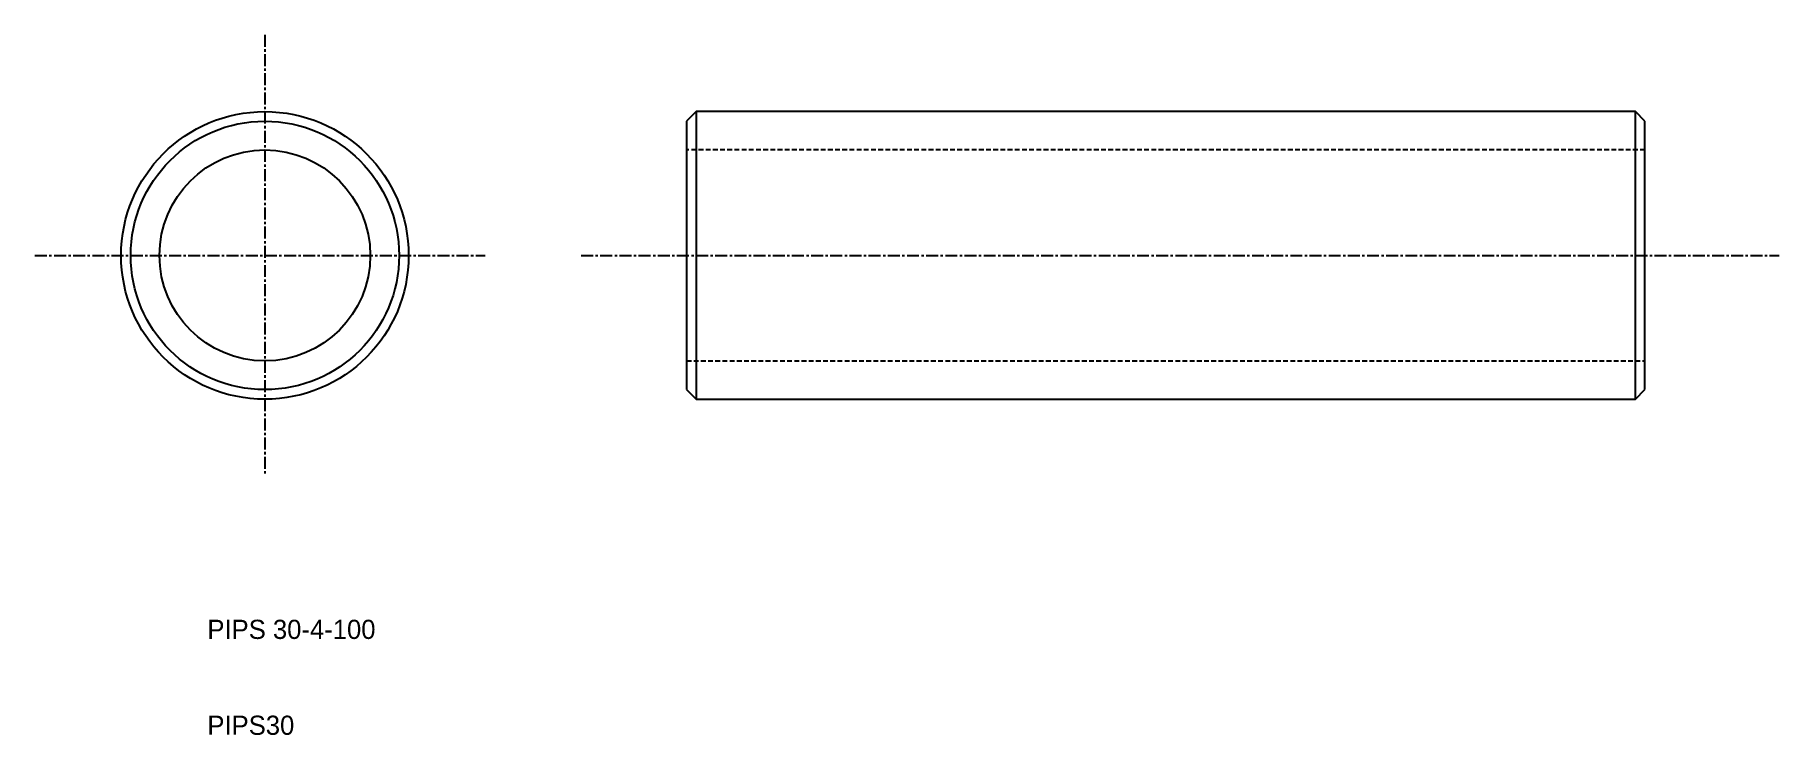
# Model space of a CAD drawing. Extents: x -8 to 174, y 10 to 83.
import ezdxf

# ---------------------------------------------------------------- set-up
doc = ezdxf.new("R2010")
doc.units = 0
doc.linetypes.add('CENTER', pattern=[2, 1.25, -0.25, 0.25, -0.25])
doc.linetypes.add('DASHED', pattern=[0.75, 0.5, -0.25])
doc.layers.get('0').update_dxf_attribs({"linetype": 'CONTINUOUS'})
doc.layers.add('CENTER', color=1, linetype='CENTER')

msp = doc.modelspace()

# ---------------------------------------------------------------- linework, layer by layer
at = {"color": 7, "linetype": 'CONTINUOUS'}
for p, q in [((61, 75), (60, 74)), ((159, 75), (61, 75)), ((61, 75), (61, 45)), ((159, 45), (159, 75)), ((160, 74), (159, 75)), ((60, 74), (60, 46)), ((160, 46), (160, 74)), ((60, 46), (61, 45)), ((159, 45), (160, 46)), ((61, 45), (159, 45))]:
    msp.add_line(p, q, dxfattribs=at)
at = {"color": 3, "linetype": 'DASHED'}
for p, q in [((160, 71), (60, 71)), ((60, 49), (160, 49))]:
    msp.add_line(p, q, dxfattribs=at)
at = {"color": 7, "linetype": 'CONTINUOUS'}
for radius in [15, 14, 11]:
    msp.add_circle((16, 60), radius, dxfattribs=at)
at = {"layer": 'CENTER', "color": 1, "linetype": 'CENTER'}
for p, q in [((16, 83), (16, 37)), ((-8, 60), (39, 60)), ((49, 60), (174, 60))]:
    msp.add_line(p, q, dxfattribs=at)

# ---------------------------------------------------------------- texts
at = {"color": 7, "linetype": 'CONTINUOUS'}
for s, p in [('PIPS 30-4-100', (10, 20)), ('PIPS30', (10, 10))]:
    msp.add_text(s, height=2, dxfattribs=at).set_placement(p)

doc.saveas('drawing.dxf')
